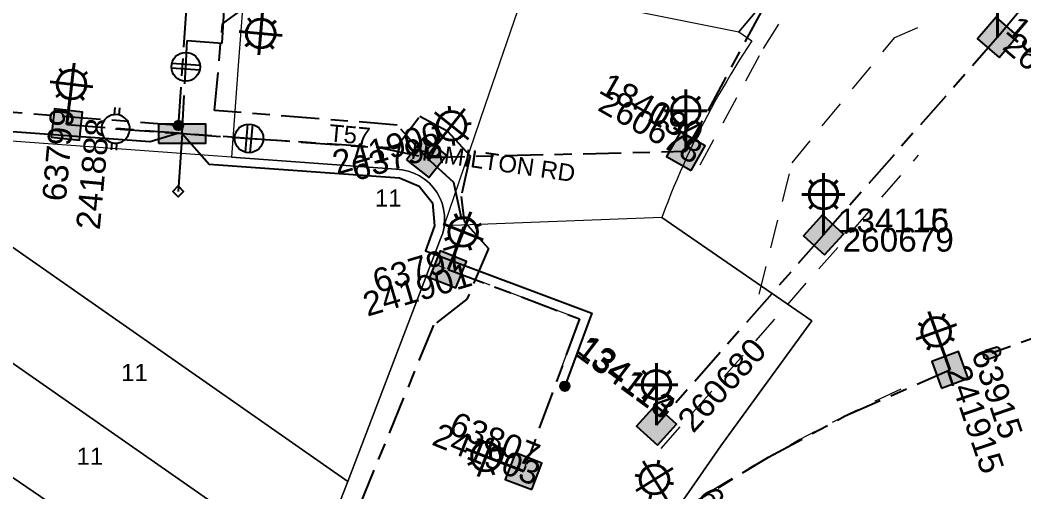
# Model space of a CAD drawing. Header units: metres. Extents: x 309980 to 311407, y 6249141 to 6251386.
# Drawn here: x 310778.3 to 310883.4, y 6249930.9 to 6249980.3 of the extents above; entities that cross this region are included whole.
import ezdxf
from ezdxf.enums import TextEntityAlignment as Align

# ---------------------------------------------------------------- set-up
doc = ezdxf.new("R2010")
doc.units = ezdxf.units.M
doc.linetypes.add('Cable Exist UG', pattern=[8.2, 4, -1.2, 1.8, -1.2])
doc.linetypes.add('Dash', pattern=[5, 3, -2])
doc.layers.get('0').update_dxf_attribs({"color": 6})
for name, color, linetype, lineweight in [('Cadastre Developer_SP_EXT', 9, 'Continuous', 5), ('Cadastre Land Parcels_SP_EXT', 9, 'Continuous', 5), ('Cadastre Roads_SP_EXT', 9, 'Continuous', 5)]:
    doc.layers.add(name, color=color, linetype=linetype, lineweight=lineweight)
for name, color, linetype in [('Equip_HV_EXT', 7, 'Continuous'), ('Equip_LV_EXT', 7, 'Continuous'), ('Equip_SL_EXT', 7, 'Continuous'), ('Equip_SP_SL_EXT', 7, 'Continuous'), ('Mains_HV_EXT', 7, 'Continuous'), ('Mains_LV_EXT', 7, 'Continuous'), ('Mains_SL_EXT', 7, 'Continuous'), ('Services_SP_EXT', 7, 'Continuous'), ('SupportsUG_SP_LV_EXT', 7, 'Continuous'), ('SupportsUG_SP_LV_SL_EXT', 7, 'Continuous')]:
    doc.layers.add(name, color=color, linetype=linetype)
doc.styles.add('COLUMN_LABEL', font='arial.ttf')
doc.styles.add('iecARIAL', font='arial.ttf', dxfattribs={"height": 2})
doc.styles.add('POLE_LABEL', font='arial.ttf')
doc.styles.get("Standard").update_dxf_attribs({"font": 'arial.ttf'})

# ---------------------------------------------------------------- blocks, each defined once
blk = doc.blocks.new('COLUMN_EXT')
blk.add_hatch(color=256).paths.add_polyline_path([(-1.49, 1.48), (-1.49, -1.49), (1.48, -1.49), (1.48, 1.48)])
blk.add_lwpolyline([(-1.49, -1.49), (1.48, -1.49), (1.48, 1.48), (-1.49, 1.48)], close=True)
for tag, height, style, flags, p in [('ASSET_NUM', 2.5, 'COLUMN_LABEL', 8, (2, 2)), ('STRUCTURE_PLANT_NUMBER', 0.2, 'POLE_LABEL', 9, (1.81, 0.03)), ('STREET_CODE', 0.2, 'COLUMN_LABEL', 9, (1.81, -0.2))]:
    blk.add_attdef(tag, text='', height=height, dxfattribs=dict(style=style, flags=flags)).set_placement(p, align=Align.MIDDLE_LEFT)
at = {"flags": 9}
for tag, p in [('COLUMN_TYPE', (1.81, -0.4)), ('OWNED_BY', (1.81, -0.6)), ('STATE', (1.81, -0.8)), ('USAGE', (1.81, -1)), ('STREETNAME', (1.81, -1.6)), ('SUBURB', (1.81, -1.8)), ('LEGEND', (1.81, -1.2)), ('LOCATION', (1.81, -1.4)), ('NOTES', (1.81, -2))]:
    blk.add_attdef(tag, text='', height=0.2, dxfattribs=at).set_placement(p, align=Align.MIDDLE_LEFT)
at = {"flags": 1}
blk.add_attdef('Z', (1.81, -2.35), '', height=0.2, dxfattribs=at)
blk = doc.blocks.new('CUBICLE_EXT')
blk.add_hatch(color=256).paths.add_polyline_path([(-2.475, 0.99), (-2.475, -0.99), (2.475, -0.99), (2.475, 0.99)])
blk.add_lwpolyline([(-2.475, -0.99), (2.475, -0.99), (2.475, 0.99), (-2.475, 0.99)], close=True)
at = {"style": 'COLUMN_LABEL'}
for tag, height, flags, p in [('ASSET_NUM', 2.5, 8, (2, 2)), ('STREET_CODE', 0.2, 9, (0, -0.2))]:
    blk.add_attdef(tag, text='', height=height, dxfattribs=dict(at, flags=flags)).set_placement(p, align=Align.MIDDLE_LEFT)
at = {"flags": 1}
blk.add_attdef('Z', (0, 0), '', height=0.2, dxfattribs=at)
at = {"flags": 9}
for tag, p in [('OWNED_BY', (0, -0.4)), ('STATE', (0, -0.6)), ('USAGE', (0, -0.8)), ('LEGEND', (0, -1)), ('STREETNAME', (0, -1.6)), ('SUBURB', (0, -1.8)), ('LOCATION', (0, -1.2)), ('PARENT', (0, -1.4)), ('NOTES', (0, -2))]:
    blk.add_attdef(tag, text='', height=0.2, dxfattribs=at).set_placement(p, align=Align.MIDDLE_LEFT)
blk = doc.blocks.new('SL_LANTERN_EXT')
at = {"lineweight": 40}
for p, q in [((0, 1.97), (0, 6.47)), ((-1.46, 5.68), (-1.06, 5.28)), ((1.46, 5.68), (1.06, 5.28)), ((-2.25, 4.22), (2.25, 4.22)), ((-1.46, 2.76), (-1.06, 3.16)), ((1.46, 2.76), (1.06, 3.16)), ((0, 0), (0, 2.72))]:
    blk.add_line(p, q, dxfattribs=at)
blk.add_circle((0, 4.22), 1.5, dxfattribs=at)
at = {"style": 'iecARIAL', "flags": 8}
blk.add_attdef('ASSET_NUM', (1.5, 1.5), '', height=2.5, dxfattribs=at)
for tag, p, height, flags in [('CONSTRUCTED_VOLTAGE', (0.98, -0.65), 0.2, 9), ('CONTROL_TYPE', (0.98, -0.85), 0.2, 9), ('LANTERN_PURPOSE', (0.98, -1.05), 0.2, 9), ('LNUMBER', (2.18, -3.25), 2.5, 8), ('OPERATING_VOLTAGE', (0.98, -1.65), 0.2, 9), ('ORIENTATION', (0.98, -1.85), 0.2, 9), ('OWNED_BY', (0.98, -2.05), 0.2, 9), ('STATE', (0.98, -2.25), 0.2, 9), ('LANTERN_TYPE', (0.98, -1.25), 0.2, 9), ('NO_PHASES', (0.98, -1.45), 0.2, 9), ('USAGE', (0.98, -2.45), 0.2, 9), ('CEXIST', (0.98, -2.65), 0.2, 9), ('CNEW', (0.98, -2.85), 0.2, 9), ('CNUMBER', (0.98, -3.05), 0.2, 9), ('CREMOVE', (0.98, -3.25), 0.2, 9), ('CREPLACE', (0.98, -3.45), 0.2, 9), ('LKINGHEIGHT', (0.98, -3.65), 0.2, 9), ('LBRACKET', (0.98, -3.85), 0.2, 9), ('LBRACKETVOCAB', (0.98, -4.05), 0.2, 9), ('LCATEGORY', (0.98, -4.25), 0.2, 9), ('LCHARGE1', (0.98, -4.45), 0.2, 9), ('LCHARGE1PERCENT', (0.98, -4.65), 0.2, 9), ('LCHARGE2', (0.98, -4.85), 0.2, 9), ('LCHARGE2PERCENT', (0.98, -5.05), 0.2, 9), ('LCHARGE3', (0.98, -5.25), 0.2, 9), ('LCHARGE3PERCENT', (0.98, -5.45), 0.2, 9), ('LEXIST', (0.98, -5.65), 0.2, 9), ('LLAMP', (0.98, -5.85), 0.2, 9), ('LLAMPVOCAB', (0.98, -6.05), 0.2, 9), ('LMAST', (0.98, -6.25), 0.2, 9), ('LMASTVOCAB', (0.98, -6.45), 0.2, 9), ('LNEW', (0.98, -6.65), 0.2, 9), ('LANTNUMBER', (0.98, -6.85), 0.2, 9), ('LOUTREACH', (0.98, -7.25), 0.2, 9), ('LOUTREACHVOCAB', (0.98, -7.45), 0.2, 9), ('LRATECODE', (0.98, -7.65), 0.2, 9), ('LREMOVE', (0.98, -7.85), 0.2, 9), ('LREPLACE', (0.98, -8.05), 0.2, 9), ('LTYPE', (0.98, -8.25), 0.2, 9), ('LTYPEVOCAB', (0.98, -8.45), 0.2, 9), ('STREETNAME', (0.98, -9.25), 0.2, 9), ('SUBURB', (0.98, -9.45), 0.2, 1), ('LEGEND', (0.98, -8.65), 0.2, 9), ('LOCATION', (0.98, -8.85), 0.2, 9), ('NOTES', (0.98, -9.05), 0.2, 9)]:
    blk.add_attdef(tag, p, '', height=height, dxfattribs=dict(flags=flags))
blk = doc.blocks.new('CCP_EXT')
at = {"flags": 9}
for tag, p in [('STATE', (0, -1.8)), ('USAGE', (0, -1.2)), ('LEGEND', (0, -1.4)), ('LIFE_SUPPORT', (0, -1.6)), ('NOTES', (0, -2))]:
    blk.add_attdef(tag, text='', height=0.2, dxfattribs=at).set_placement(p, align=Align.MIDDLE_LEFT)
blk.add_wipeout([(0, 0.57), (0.57, 0), (0, -0.57), (-0.57, 0)])
blk.add_lwpolyline([(-0.57, 0), (0, 0.57), (0.57, 0), (0, -0.57), (-0.57, 0)])
at = {"flags": 1}
blk.add_attdef('Z', (0, 0), '', height=0.2, dxfattribs=at)
at = {"flags": 9}
for tag, p in [('CCP_TYPE', (0, 0)), ('CONSTRUCTED_VOLTAGE', (0, -0.2)), ('OPERATING_VOLTAGE', (0, -0.6)), ('ORIENTATION', (0, -0.8)), ('OWNED_BY', (0, -1)), ('NO_PHASES', (0, -0.4))]:
    blk.add_attdef(tag, text='', height=0.2, dxfattribs=at).set_placement(p, align=Align.MIDDLE_LEFT)
blk = doc.blocks.new('SL_STJ_EXT')
h = blk.add_hatch(color=256)
edge = h.paths.add_edge_path()
edge.add_ellipse((-0.59, 0.13), major_axis=(0.226, 0.226), ratio=1, start_angle=45, end_angle=135)
edge.add_line((-0.91, 0.13), (-0.91, -0.13))
edge.add_ellipse((-0.59, -0.13), major_axis=(0.226, 0.226), ratio=1, start_angle=135, end_angle=225)
edge.add_line((-0.59, -0.45), (0.59, -0.45))
edge.add_ellipse((0.59, -0.13), major_axis=(-0.226, 0.226), ratio=1, start_angle=135, end_angle=225)
edge.add_line((0.91, -0.13), (0.91, 0.13))
edge.add_ellipse((0.59, 0.13), major_axis=(-0.226, 0.226), ratio=1, start_angle=225, end_angle=315)
edge.add_line((0.59, 0.45), (-0.59, 0.45))
blk.add_lwpolyline([(-0.91, 0.13), (-0.91, -0.13, 0.414214), (-0.59, -0.45), (0.59, -0.45, 0.414214), (0.91, -0.13), (0.91, 0.13, 0.414214), (0.59, 0.45), (-0.59, 0.45, 0.414214)], format="xyb", close=True)
at = {"flags": 1}
blk.add_attdef('Z', (0, 0), '', height=0.2, dxfattribs=at)
at = {"flags": 9}
for tag, p in [('ORIENTATION', (0, 0)), ('USAGE', (0, -0.2)), ('LEGEND', (0, -0.4)), ('NOTES', (0, -0.6))]:
    blk.add_attdef(tag, text='', height=0.2, dxfattribs=at).set_placement(p, align=Align.MIDDLE_LEFT)
blk = doc.blocks.new('LV_UG_LINKS_OPEN_EXT')
for p, q in [((-0.25, 1.47), (-0.25, 2.22)), ((0.25, 1.47), (0.25, 2.22)), ((-0.25, -1.47), (-0.25, -2.22)), ((0.25, -1.47), (0.25, -2.22))]:
    blk.add_line(p, q)
at = {"flags": 9}
for tag, p in [('ACTUAL_STATUS', (0, 0)), ('CONSTRUCTED_VOLTAGE', (0, -0.2)), ('OPERATING_VOLTAGE', (0, -0.6)), ('ORIENTATION', (0, -0.8)), ('STATE', (0, -1)), ('NO_PHASES', (0, -0.4)), ('SWITCH_TYPE', (0, -1.2)), ('USAGE', (0, -1.4)), ('NOTES', (0, -1.6))]:
    blk.add_attdef(tag, text='', height=0.2, dxfattribs=at).set_placement(p, align=Align.MIDDLE_LEFT)
at = {"flags": 1}
blk.add_attdef('Z', (0, 0), '', height=0.2, dxfattribs=at)
blk.add_wipeout([(-0.25, 1.47), (-0.43, 1.43), (-0.61, 1.36), (-0.77, 1.28), (-0.93, 1.17), (-1.07, 1.05), (-1.19, 0.9), (-1.29, 0.75), (-1.38, 0.58), (-1.44, 0.4), (-1.48, 0.22), (-1.49, 0.03), (-1.49, -0.16), (-1.45, -0.34), (-1.4, -0.52), (-1.32, -0.69), (-1.23, -0.85), (-1.11, -1), (-0.98, -1.13), (-0.83, -1.24), (-0.66, -1.34), (-0.49, -1.41), (-0.31, -1.46), (-0.13, -1.49), (0.06, -1.49), (0.25, -1.47), (0.43, -1.43), (0.61, -1.36), (0.77, -1.28), (0.93, -1.17), (1.07, -1.05), (1.19, -0.9), (1.29, -0.75), (1.38, -0.58), (1.44, -0.4), (1.48, -0.22), (1.49, -0.03), (1.49, 0.16), (1.45, 0.34), (1.4, 0.52), (1.32, 0.69), (1.23, 0.85), (1.11, 1), (0.98, 1.13), (0.83, 1.24), (0.66, 1.34), (0.49, 1.41), (0.31, 1.46), (0.13, 1.49), (-0.06, 1.49)])
blk.add_lwpolyline([(0, -1.49, 1), (0, 1.49, 1)], format="xyb", close=True)
blk = doc.blocks.new('LV_UG_LINKS_CLOSED_EXT')
blk.add_wipeout([(-1.06, 1.06), (-1.18, 0.92), (-1.29, 0.76), (-1.37, 0.59), (-1.43, 0.42), (-1.48, 0.23), (-1.49, 0.05), (-1.49, -0.14), (-1.46, -0.33), (-1.41, -0.51), (-1.33, -0.68), (-1.24, -0.84), (-1.12, -0.99), (-0.99, -1.12), (-0.84, -1.24), (-0.68, -1.33), (-0.51, -1.41), (-0.33, -1.46), (-0.14, -1.49), (0.05, -1.49), (0.23, -1.48), (0.42, -1.43), (0.59, -1.37), (0.76, -1.29), (0.92, -1.18), (1.06, -1.06), (1.18, -0.92), (1.29, -0.76), (1.37, -0.59), (1.43, -0.42), (1.48, -0.23), (1.49, -0.05), (1.49, 0.14), (1.46, 0.33), (1.41, 0.51), (1.33, 0.68), (1.24, 0.84), (1.12, 0.99), (0.99, 1.12), (0.84, 1.24), (0.68, 1.33), (0.51, 1.41), (0.33, 1.46), (0.14, 1.49), (-0.05, 1.49), (-0.23, 1.48), (-0.42, 1.43), (-0.59, 1.37), (-0.76, 1.29), (-0.92, 1.18)])
for p, q in [((-0.25, -1.48), (-0.25, 1.48)), ((0.25, -1.48), (0.25, 1.48))]:
    blk.add_line(p, q)
blk.add_circle((0, 0), 1.5)
at = {"flags": 9}
for tag, p in [('ACTUAL_STATUS', (0, 0)), ('CONSTRUCTED_VOLTAGE', (0, -0.2)), ('OPERATING_VOLTAGE', (0, -0.6)), ('ORIENTATION', (0, -0.8)), ('STATE', (0, -1)), ('NO_PHASES', (0, -0.4)), ('SWITCH_TYPE', (0, -1.2)), ('USAGE', (0, -1.4)), ('NOTES', (0, -1.6))]:
    blk.add_attdef(tag, text='', height=0.2, dxfattribs=at).set_placement(p, align=Align.MIDDLE_LEFT)
at = {"flags": 1}
blk.add_attdef('Z', (0, 0), '', height=0.2, dxfattribs=at)
blk = doc.blocks.new('CONNECTOR_NODE_EXT')
h = blk.add_hatch(color=256)
edge = h.paths.add_edge_path()
edge.add_arc((0, 0), 0.5, 0, 360)
blk.add_circle((0, 0), 0.5)
at = {"flags": 1}
blk.add_attdef('Z', (0, 0), '', height=0.2, dxfattribs=at)
at = {"flags": 9}
for tag, p in [('CONNECTOR_TYPE', (0, 0)), ('CONSTRUCTED_VOLTAGE', (0, -0.2)), ('OPERATING_VOLTAGE', (0, -0.6)), ('ORIENTATION', (0, -0.8)), ('SUBTYPE', (0, -1)), ('NO_PHASES', (0, -0.4)), ('USAGE', (0, -1.2)), ('NOTES', (0, -1.4))]:
    blk.add_attdef(tag, text='', height=0.2, dxfattribs=at).set_placement(p, align=Align.MIDDLE_LEFT)

msp = doc.modelspace()

# ---------------------------------------------------------------- linework, layer by layer
at = {"layer": 'Cadastre Developer_SP_EXT', "linetype": 'Dash'}
for points in [[(310849.48, 6249965.13), (310856.11, 6249977.31), (310861.24, 6249985.4), (310864.89, 6249989.81), (310864.17, 6249990.7)], [(310855.65, 6249951.59), (310859.09, 6249965.33), (310869.84, 6249978.44), (310872.25, 6249979.48)], [(310845.4, 6249935.46), (310872.34, 6249966.12)], [(310830.98, 6249933.08), (310836.83, 6249949.02), (310822.03, 6249954.58)]]:
    msp.add_lwpolyline(points, dxfattribs=at)
msp.add_lwpolyline([(310870.49, 6249941.67, 0.065804), (310830.58, 6249916.56)], format="xyb", dxfattribs=at)
at = {"layer": 'Cadastre Land Parcels_SP_EXT', "linetype": 'Continuous'}
msp.add_lwpolyline([(310889.83, 6250022), (310853.52, 6249979.04), (310854.87, 6249978.08), (310854.42, 6249977.39), (310853.97, 6249976.7), (310853.53, 6249976), (310853.09, 6249975.3), (310852.67, 6249974.6), (310852.25, 6249973.89), (310851.83, 6249973.18), (310851.42, 6249972.47), (310851.02, 6249971.75), (310850.63, 6249971.03), (310850.24, 6249970.3), (310849.86, 6249969.57), (310849.48, 6249968.84), (310849.11, 6249968.11), (310848.75, 6249967.37), (310848.4, 6249966.62), (310848.05, 6249965.88), (310847.71, 6249965.13), (310847.37, 6249964.38), (310847.05, 6249963.62), (310846.73, 6249962.86), (310846.41, 6249962.1), (310846.11, 6249961.34), (310845.81, 6249960.57), (310845.44, 6249959.63), (310861.17, 6249948.8), (310851.65, 6249935.73), (310825.15, 6249897.54)], dxfattribs=at)
for points in [[(310822.29, 6249957.37), (310822.51, 6249957.97), (310822.65, 6249958.59), (310822.67, 6249958.75), (310822.71, 6249959.22), (310822.7, 6249959.86), (310822.61, 6249960.49), (310822.45, 6249961.1), (310822.21, 6249961.69), (310821.9, 6249962.25), (310821.53, 6249962.77), (310821.1, 6249963.23), (310820.61, 6249963.64), (310820.08, 6249963.99), (310819.5, 6249964.27), (310818.9, 6249964.48), (310818.28, 6249964.62), (310817.65, 6249964.68), (310800.38, 6249965.92), (310773.96, 6249967.83), (310769.78, 6249961.86), (310812.57, 6249931.99), (310822.29, 6249957.37)], [(310812.57, 6249931.99), (310769.78, 6249961.86), (310764.12, 6249953.64), (310808.86, 6249922.51), (310812.57, 6249931.99)], [(310808.86, 6249922.51), (310764.12, 6249953.64), (310758.38, 6249945.42), (310805.34, 6249913.42), (310808.86, 6249922.51)], [(310805.34, 6249913.42), (310758.38, 6249945.42), (310752.63, 6249937.08), (310800.24, 6249903.84), (310805.34, 6249913.42)]]:
    msp.add_lwpolyline(points, close=True, dxfattribs=at)
at = {"layer": 'Cadastre Roads_SP_EXT', "linetype": 'Continuous'}
for points in [[(310897.6, 6250062.76), (310893.56, 6250058.18), (310889.32, 6250053.38), (310885.3, 6250048.89), (310881.42, 6250044.52), (310873.23, 6250035.26), (310865.68, 6250026), (310859.58, 6250018.48), (310855.11, 6250012.99), (310851.49, 6250008.54), (310848.7, 6250005.1), (310846.71, 6250002.66), (310843.04, 6249998.15), (310841.48, 6249996.23), (310836.21, 6249989.75), (310833.69, 6249986.65), (310833.01, 6249985.81), (310831.15, 6249983.52), (310853.52, 6249979.04), (310889.83, 6250022), (310889.83, 6250022), (310893.67, 6250026.56), (310913.75, 6250048.58), (310928.34, 6250064.57)], [(310632.7, 6249620.14), (310825.15, 6249897.54), (310825.15, 6249897.54), (310851.65, 6249935.73), (310861.17, 6249948.8), (310845.44, 6249959.63), (310822.67, 6249958.75), (310822.65, 6249958.59), (310822.51, 6249957.97), (310822.29, 6249957.37), (310812.57, 6249931.99), (310808.86, 6249922.51), (310805.34, 6249913.43), (310800.24, 6249903.84), (310795.69, 6249895.23), (310790.96, 6249886.02), (310787.39, 6249879.15), (310780.39, 6249869.04), (310768.67, 6249852.22), (310766.93, 6249849.79), (310765.01, 6249847.03), (310756.43, 6249834.66), (310744.35, 6249817.2)]]:
    msp.add_lwpolyline(points, dxfattribs=at)
msp.add_lwpolyline([(310824.8, 6249964.98), (310827.01, 6249971.45), (310831.15, 6249983.52), (310801.84, 6249985.09), (310801.11, 6249975.52), (310800.38, 6249965.92), (310817.65, 6249964.68), (310818.28, 6249964.62), (310818.9, 6249964.48), (310819.5, 6249964.27), (310820.08, 6249963.99), (310820.61, 6249963.64), (310821.1, 6249963.23), (310821.53, 6249962.77), (310821.9, 6249962.25), (310822.21, 6249961.69), (310822.45, 6249961.1), (310822.61, 6249960.49), (310822.7, 6249959.86), (310822.71, 6249959.22), (310822.67, 6249958.75), (310824.8, 6249964.98)], close=True, dxfattribs=at)
at = {"layer": 'Mains_SL_EXT', "linetype": 'Cable Exist UG'}
for points in [[(310880.62, 6249978.47), (310904.37, 6250007.34)], [(310859.96, 6249988.73), (310847.97, 6249966.55)], [(310880.62, 6249978.47), (310862.38, 6249957.8)], [(310820.82, 6249965.9), (310847.97, 6249966.55)], [(310820.82, 6249965.9), (310823.64, 6249963.33), (310824.65, 6249958.64), (310823.08, 6249954.19)], [(310862.38, 6249957.8), (310844.89, 6249937.9)], [(310823.08, 6249954.19), (310836.83, 6249949.02), (310830.98, 6249933.08)], [(310889.68, 6249948.9), (310880.01, 6249945.42)], [(310846.91, 6249928.63), (310856.62, 6249934.56), (310864.67, 6249938.87), (310875.63, 6249943.69)]]:
    msp.add_lwpolyline(points, dxfattribs=at)

# ---------------------------------------------------------------- block references
at = {"layer": 'Equip_HV_EXT'}
msp.add_blockref('CONNECTOR_NODE_EXT', (310794.84, 6249969.25), dxfattribs=at)
at = {"layer": 'Equip_LV_EXT', "rotation": 85.91356624895849}
msp.add_blockref('LV_UG_LINKS_CLOSED_EXT', (310795.61, 6249975.38), dxfattribs=at)
at = {"layer": 'Equip_LV_EXT'}
msp.add_blockref('CONNECTOR_NODE_EXT', (310835.3, 6249941.97), dxfattribs=at)
at = {"layer": 'Equip_SL_EXT', "rotation": 198.587657762698}
msp.add_blockref('SL_STJ_EXT', (310880.01, 6249945.42), dxfattribs=at)
at = {"layer": 'Equip_SP_SL_EXT'}
ref = msp.add_blockref('SL_LANTERN_EXT', (310803.83, 6249983.07), dxfattribs=dict(at, rotation=174.8901233560871))
ref.add_attrib('ASSET_NUM', '63772', dxfattribs={"layer": '0', "height": 2.5, "rotation": 85.2176, "style": 'iecARIAL'}).set_placement((310805.33, 6249984.57), align=Align.BOTTOM_LEFT)
ref = msp.add_blockref('SL_LANTERN_EXT', (310880.62, 6249978.47), dxfattribs=at)
ref.add_attrib('ASSET_NUM', '134117', dxfattribs={"layer": '0', "height": 2.5, "rotation": 319.6208, "style": 'iecARIAL'}).set_placement((310882.12, 6249979.97), align=Align.MIDDLE_LEFT)
ref = msp.add_blockref('SL_LANTERN_EXT', (310880.62, 6249978.47), dxfattribs=at)
ref.add_attrib('ASSET_NUM', '134118', dxfattribs={"layer": '0', "height": 2.5, "rotation": 319.6208, "style": 'iecARIAL'}).set_placement((310882.12, 6249979.97), align=Align.MIDDLE_LEFT)
ref = msp.add_blockref('SL_LANTERN_EXT', (310783.17, 6249969.34), dxfattribs=dict(at, rotation=353.4090482129739))
ref.add_attrib('ASSET_NUM', '63799', dxfattribs={"layer": '0', "height": 2.5, "rotation": 84.7962, "style": 'iecARIAL'}).set_placement((310784.67, 6249970.84), align=Align.BOTTOM_RIGHT)
ref = msp.add_blockref('SL_LANTERN_EXT', (310847.97, 6249966.55), dxfattribs=at)
ref.add_attrib('ASSET_NUM', '134134', dxfattribs={"layer": '0', "height": 2.5, "rotation": 330.3127, "style": 'iecARIAL'}).set_placement((310849.47, 6249968.05), align=Align.MIDDLE_RIGHT)
ref = msp.add_blockref('SL_LANTERN_EXT', (310847.97, 6249966.55), dxfattribs=at)
ref.add_attrib('ASSET_NUM', '184090', dxfattribs={"layer": '0', "height": 2.5, "rotation": 330.3127, "style": 'iecARIAL'}).set_placement((310849.47, 6249968.05), align=Align.MIDDLE_RIGHT)
ref = msp.add_blockref('SL_LANTERN_EXT', (310820.82, 6249965.9), dxfattribs=dict(at, rotation=321.6571732431637))
ref.add_attrib('ASSET_NUM', '63798', dxfattribs={"layer": '0', "height": 2.5, "rotation": 16.8594, "style": 'iecARIAL'}).set_placement((310822.32, 6249967.4), align=Align.MIDDLE_RIGHT)
ref = msp.add_blockref('SL_LANTERN_EXT', (310862.38, 6249957.8), dxfattribs=at)
ref.add_attrib('ASSET_NUM', '134115', dxfattribs={"layer": '0', "height": 2.5, "style": 'iecARIAL'}).set_placement((310863.88, 6249959.3), align=Align.MIDDLE_LEFT)
ref = msp.add_blockref('SL_LANTERN_EXT', (310862.38, 6249957.8), dxfattribs=at)
ref.add_attrib('ASSET_NUM', '134116', dxfattribs={"layer": '0', "height": 2.5, "style": 'iecARIAL'}).set_placement((310863.88, 6249959.3), align=Align.MIDDLE_LEFT)
ref = msp.add_blockref('SL_LANTERN_EXT', (310823.08, 6249954.19), dxfattribs=dict(at, rotation=338.2828623812702))
ref.add_attrib('ASSET_NUM', '63797', dxfattribs={"layer": '0', "height": 2.5, "rotation": 16.8594, "style": 'iecARIAL'}).set_placement((310824.58, 6249955.69), align=Align.MIDDLE_RIGHT)
ref = msp.add_blockref('SL_LANTERN_EXT', (310875.63, 6249943.69), dxfattribs=dict(at, rotation=19.97203549871572))
ref.add_attrib('ASSET_NUM', '63915', dxfattribs={"layer": '0', "height": 2.5, "rotation": 288.7184, "style": 'iecARIAL'}).set_placement((310877.13, 6249945.19), align=Align.BOTTOM_LEFT)
ref = msp.add_blockref('SL_LANTERN_EXT', (310844.89, 6249937.9), dxfattribs=at)
ref.add_attrib('ASSET_NUM', '134113', dxfattribs={"layer": '0', "height": 2.5, "rotation": 323.7957, "style": 'iecARIAL'}).set_placement((310846.39, 6249939.4), align=Align.MIDDLE_RIGHT)
ref = msp.add_blockref('SL_LANTERN_EXT', (310844.89, 6249937.9), dxfattribs=at)
ref.add_attrib('ASSET_NUM', '134114', dxfattribs={"layer": '0', "height": 2.5, "rotation": 322.1413, "style": 'iecARIAL'}).set_placement((310846.39, 6249939.4), align=Align.MIDDLE_RIGHT)
ref = msp.add_blockref('SL_LANTERN_EXT', (310830.98, 6249933.08), dxfattribs=dict(at, rotation=68.77066901864427))
ref.add_attrib('ASSET_NUM', '63807', dxfattribs={"layer": '0', "height": 2.5, "rotation": 337.91, "style": 'iecARIAL'}).set_placement((310832.48, 6249934.58), align=Align.MIDDLE_RIGHT)
ref = msp.add_blockref('SL_LANTERN_EXT', (310846.91, 6249928.63), dxfattribs=dict(at, rotation=31.86281960699744))
ref.add_attrib('ASSET_NUM', '63608', dxfattribs={"layer": '0', "height": 2.5, "rotation": 299.8067, "style": 'iecARIAL'}).set_placement((310848.41, 6249930.13), align=Align.BOTTOM_LEFT)
at = {"layer": 'SupportsUG_SP_LV_EXT'}
msp.add_blockref('CUBICLE_EXT', (310795.24, 6249968.39), dxfattribs=at)
at = {"layer": 'SupportsUG_SP_LV_SL_EXT'}
ref = msp.add_blockref('COLUMN_EXT', (310880.62, 6249978.47), dxfattribs=dict(at, rotation=49.46390118205283))
ref.add_attrib('ASSET_NUM', '260575', dxfattribs={"layer": '0', "height": 2.5, "rotation": 319.4281, "style": 'COLUMN_LABEL'}).set_placement((310882.62, 6249979.22), align=Align.TOP_LEFT)
ref = msp.add_blockref('COLUMN_EXT', (310847.97, 6249966.55), dxfattribs=dict(at, rotation=60.34928077840249))
ref.add_attrib('ASSET_NUM', '260678', dxfattribs={"layer": '0', "height": 2.5, "rotation": 330.3127, "style": 'COLUMN_LABEL'}).set_placement((310849.97, 6249967.3), align=Align.TOP_RIGHT)
ref = msp.add_blockref('COLUMN_EXT', (310783.17, 6249969.34), dxfattribs=dict(at, rotation=353.4090482129739))
ref.add_attrib('ASSET_NUM', '241888', dxfattribs={"layer": '0', "height": 2.5, "rotation": 84.7962, "style": 'COLUMN_LABEL'}).set_placement((310785.17, 6249970.09), align=Align.TOP_RIGHT)
ref = msp.add_blockref('COLUMN_EXT', (310820.82, 6249965.9), dxfattribs=dict(at, rotation=321.6571732431637))
ref.add_attrib('ASSET_NUM', '241900', dxfattribs={"layer": '0', "height": 2.5, "rotation": 16.4793, "style": 'COLUMN_LABEL'}).set_placement((310822.82, 6249966.65), align=Align.BOTTOM_RIGHT)
ref = msp.add_blockref('COLUMN_EXT', (310862.38, 6249957.8), dxfattribs=dict(at, rotation=47.60215213060471))
ref.add_attrib('ASSET_NUM', '260679', dxfattribs={"layer": '0', "height": 2.5, "style": 'COLUMN_LABEL'}).set_placement((310864.38, 6249958.55), align=Align.TOP_LEFT)
ref = msp.add_blockref('COLUMN_EXT', (310823.08, 6249954.19), dxfattribs=dict(at, rotation=338.2828623812702))
ref.add_attrib('ASSET_NUM', '241901', dxfattribs={"layer": '0', "height": 2.5, "rotation": 16.4793, "style": 'COLUMN_LABEL'}).set_placement((310825.08, 6249954.94), align=Align.TOP_RIGHT)
ref = msp.add_blockref('COLUMN_EXT', (310844.89, 6249937.9), dxfattribs=dict(at, rotation=47.60215213060471))
ref.add_attrib('ASSET_NUM', '260680', dxfattribs={"layer": '0', "height": 2.5, "rotation": 47.6026, "style": 'COLUMN_LABEL'}).set_placement((310846.89, 6249938.65), align=Align.TOP_LEFT)
ref = msp.add_blockref('COLUMN_EXT', (310875.63, 6249943.69), dxfattribs=dict(at, rotation=19.97203549871572))
ref.add_attrib('ASSET_NUM', '241915', dxfattribs={"layer": '0', "height": 2.5, "rotation": 288.7184, "style": 'COLUMN_LABEL'}).set_placement((310877.63, 6249944.44), align=Align.TOP_LEFT)
ref = msp.add_blockref('COLUMN_EXT', (310830.98, 6249933.08), dxfattribs=dict(at, rotation=68.77066901864427))
ref.add_attrib('ASSET_NUM', '241903', dxfattribs={"layer": '0', "height": 2.5, "rotation": 337.91, "style": 'COLUMN_LABEL'}).set_placement((310832.98, 6249933.83), align=Align.TOP_RIGHT)

# ---------------------------------------------------------------- texts
at = {"layer": 'Cadastre Land Parcels_SP_EXT'}
for p in [(310815.41, 6249960.75), (310788.83, 6249942.5), (310784.18, 6249933.75)]:
    msp.add_text('11', height=1.8, dxfattribs=at).set_placement(p)
at = {"layer": 'Cadastre Roads_SP_EXT'}
msp.add_text('HAMILTON RD', height=1.8, rotation=351.7921, dxfattribs=at).set_placement((310819.1, 6249965.79))
at = {"layer": 'Mains_LV_EXT'}
msp.add_text('T57', height=1.8, rotation=354.76, dxfattribs=at).set_placement((310810.54, 6249967.59))

# ---------------------------------------------------------------- next in the draw order: linework, layer by layer
at = {"layer": 'Mains_LV_EXT', "linetype": 'Cable Exist UG'}
for points in [[(310795.61, 6249975.38), (310795.77, 6249978.14), (310799.42, 6249977.86), (310801.7, 6250015.75), (310807.46, 6250017.86)], [(310795.24, 6249968.39), (310795.61, 6249975.38)]]:
    msp.add_lwpolyline(points, dxfattribs=at)

# ---------------------------------------------------------------- next in the draw order: block references
at = {"layer": 'Equip_LV_EXT'}
for name, p, rotation in [('LV_UG_LINKS_OPEN_EXT', (310788.26, 6249968.89), 174.6875418499519), ('LV_UG_LINKS_CLOSED_EXT', (310802.23, 6249967.89), 354.7599917482106)]:
    msp.add_blockref(name, p, dxfattribs=dict(at, rotation=rotation))
at = {"layer": 'Services_SP_EXT'}
msp.add_blockref('CCP_EXT', (310794.81, 6249962.35), dxfattribs=at)

# ---------------------------------------------------------------- next in the draw order: linework, layer by layer
at = {"layer": 'Mains_HV_EXT', "linetype": 'Cable Exist UG'}
for points in [[(310794.84, 6249969.25), (310798.05, 6250016.04), (310806.39, 6250016.67), (310807.46, 6250017.86)], [(310794.84, 6249969.25), (310749.13, 6249972.8)]]:
    msp.add_lwpolyline(points, dxfattribs=at)
at = {"layer": 'Mains_LV_EXT', "linetype": 'Cable Exist UG'}
for points in [[(310802.23, 6249967.89), (310815.55, 6249967.02), (310817.59, 6249966.89), (310820.1, 6249970.2), (310822.98, 6249968.68), (310825.39, 6249966.07), (310824.43, 6249961.8), (310824.75, 6249959.21), (310827.3, 6249956.38), (310825.04, 6249951.06), (310821.54, 6249948.35), (310812.77, 6249927.01), (310814.89, 6249924.3), (310811.99, 6249916.67), (310809.93, 6249911.11), (310804.03, 6249900.37), (310800.34, 6249892.92), (310796.76, 6249887.14), (310794.27, 6249881.38)], [(310788.26, 6249968.89), (310795.24, 6249968.39)], [(310795.24, 6249968.39), (310802.23, 6249967.89)]]:
    msp.add_lwpolyline(points, dxfattribs=at)
at = {"layer": 'Mains_SL_EXT', "linetype": 'Cable Exist UG'}
for points in [[(310820.82, 6249965.9), (310817.76, 6249969.29), (310798.63, 6249970.81), (310799.45, 6249979.86), (310803.83, 6249983.07)], [(310783.17, 6249969.34), (310816.05, 6249966.89), (310820.82, 6249965.9)]]:
    msp.add_lwpolyline(points, dxfattribs=at)
at = {"layer": 'Services_SP_EXT'}
for points in [[(310794.76, 6249968.42), (310791.88, 6249967.54), (310791.88, 6249967.54), (310774.04, 6249968.83), (310762.37, 6249969.67), (310762.37, 6249969.67), (310751.4, 6249970.63), (310750.68, 6249966.86)], [(310795.24, 6249968.39), (310794.81, 6249962.35)], [(310795.24, 6249968.39), (310798.05, 6249965.18), (310818, 6249963.76), (310820.05, 6249962.89), (310821.45, 6249961.16), (310821.65, 6249958.74), (310820.71, 6249956.14), (310838.11, 6249949.61), (310835.3, 6249941.97)]]:
    msp.add_lwpolyline(points, dxfattribs=at)

doc.saveas('drawing.dxf')
